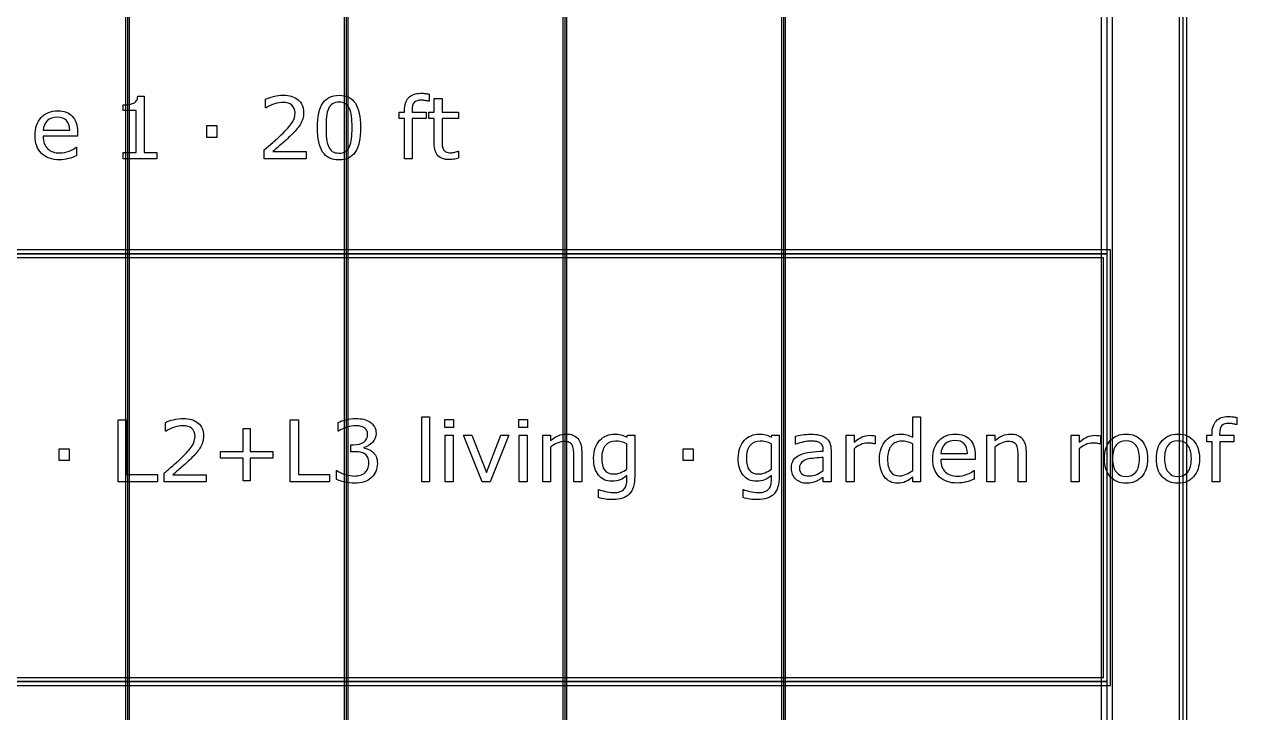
# Model space of a CAD drawing. Extents: x -13 to 750, y 12 to 2314.
# Drawn here: x 154.1 to 281.7, y 434.6 to 507 of the extents above; entities that cross this region are included whole.
import ezdxf

# ---------------------------------------------------------------- set-up
doc = ezdxf.new("R2010")
doc.units = 0
doc.layers.get('0').update_dxf_attribs({"linetype": 'CONTINUOUS'})

msp = doc.modelspace()

# ---------------------------------------------------------------- linework, layer by layer
at = {"color": 7}
for points in [[(43.400391, 580.4896), (43.400391, 128.2904), (268.59961, 128.2904), (268.59961, 580.4896)], [(44.599609, 579.2904), (267.40039, 579.2904), (267.40039, 129.4896), (44.599609, 129.4896)], [(275.59961, 579.89), (275.59961, 128.89), (276.40039, 128.89), (276.40039, 579.89)], [(164.80078, 553.89), (164.80078, 295.89), (165.19922, 295.89), (165.19922, 553.89)], [(187.80078, 553.89), (187.80078, 295.89), (188.19922, 295.89), (188.19922, 553.89)], [(210.80078, 553.89), (210.80078, 295.89), (211.19922, 295.89), (211.19922, 553.89)], [(233.80078, 553.89), (233.80078, 295.89), (234.19922, 295.89), (234.19922, 553.89)], [(44, 508.89), (268, 508.89), (268, 482.89), (44, 482.89)], [(174.38895, 495.1356), (173.33865, 495.1356), (173.33865, 496.3793), (174.38895, 496.3793)], [(189.51489, 496.1639), (189.51489, 496.1639)], [(188.35912, 494.1688), (188.35912, 494.1688)], [(43.599609, 483.2904), (43.599609, 437.4896), (268.40039, 437.4896), (268.40039, 483.2904)], [(44, 482.89), (268, 482.89), (268, 437.89), (44, 437.89)], [(44.400391, 482.4896), (267.59961, 482.4896), (267.59961, 438.2904), (44.400391, 438.2904)], [(196.77026, 458.8901), (195.94409, 458.8901), (195.94409, 465.728), (196.77026, 465.728)], [(199.29272, 464.6206), (198.36108, 464.6206), (198.36108, 465.4775), (199.29272, 465.4775)], [(207.08865, 464.6206), (206.15701, 464.6206), (206.15701, 465.4775), (207.08865, 465.4775)], [(168.14868, 458.8901), (164.00903, 458.8901), (164.00903, 465.4336), (164.87915, 465.4336), (164.87915, 459.6635), (168.14868, 459.6635)], [(180.30396, 461.4038), (177.90894, 461.4038), (177.90894, 459.0088), (177.17944, 459.0088), (177.17944, 461.4038), (174.78442, 461.4038), (174.78442, 462.1069), (177.17944, 462.1069), (177.17944, 464.5019), (177.90894, 464.5019), (177.90894, 462.1069), (180.30396, 462.1069)], [(186.24536, 458.8901), (182.10571, 458.8901), (182.10571, 465.4336), (182.97583, 465.4336), (182.97583, 459.6635), (186.24536, 459.6635)], [(199.24002, 458.8901), (198.41385, 458.8901), (198.41385, 463.7988), (199.24002, 463.7988)], [(205.1199, 463.7988), (203.13357, 458.8901), (202.30301, 458.8901), (200.32986, 463.7988), (201.22635, 463.7988), (202.74686, 459.8921), (204.25418, 463.7988)], [(207.03595, 458.8901), (206.20978, 458.8901), (206.20978, 463.7988), (207.03595, 463.7988)], [(158.85425, 461.1357), (157.80396, 461.1357), (157.80396, 462.3794), (158.85425, 462.3794)], [(224.48663, 461.1357), (223.43634, 461.1357), (223.43634, 462.3794), (224.48663, 462.3794)], [(271.42896, 461.3421), (271.42896, 461.3421)], [(272.28149, 461.3421), (272.28149, 461.3421)], [(276.89136, 461.3421), (276.89136, 461.3421)], [(277.7439, 461.3421), (277.7439, 461.3421)], [(217.5213, 460.2393), (217.5213, 460.2393)], [(232.73077, 460.2393), (232.73077, 460.2393)], [(44, 437.89), (268, 437.89), (268, 411.89), (44, 411.89)]]:
    msp.add_lwpolyline(points, close=True, dxfattribs=at)
for points in [[(276, 579.89), (276, 128.89)], [(165, 553.89), (165, 295.89)], [(188, 553.89), (188, 295.89)], [(211, 553.89), (211, 295.89)], [(234, 553.89), (234, 295.89)], [(166.08768, 499.4555), (166.76883, 499.4555), (166.76883, 493.5581), (168.10477, 493.5581), (168.10477, 492.89)], [(179.57886, 498.2381), (179.53496, 498.2381), (179.53496, 499.161)], [(196.72632, 498.9281), (196.68242, 498.9281)], [(197.26685, 494.4936), (197.26685, 497.104), (196.70874, 497.104), (196.70874, 497.7983), (197.26685, 497.7983), (197.26685, 499.2089), (198.09302, 499.2089), (198.09302, 497.7983), (199.7981, 497.7983), (199.7981, 497.104), (198.09302, 497.104), (198.09302, 494.8671)], [(196.72637, 499.6838), (196.72632, 498.9281)], [(168.10477, 492.89), (164.56277, 492.89), (164.56277, 493.558), (165.92508, 493.558), (165.92508, 497.9437), (164.56277, 497.9437), (164.56277, 498.5414)], [(194.92901, 497.9657), (194.92901, 497.7987), (196.41875, 497.7987), (196.41875, 497.1044), (194.95537, 497.1044), (194.95537, 492.89), (194.1292, 492.89), (194.1292, 497.1044), (193.57109, 497.1044), (193.57109, 497.7987), (194.1292, 497.7987), (194.1292, 497.9613)], [(156.12088, 495.8915), (158.93338, 495.8915)], [(159.73758, 495.2587), (156.12088, 495.2587)], [(159.73753, 495.7069), (159.73758, 495.2587)], [(159.59695, 494.0897), (159.64085, 494.0897), (159.64085, 493.1888)], [(183.802, 492.89), (179.37231, 492.89), (179.37231, 493.8085), (180.29517, 494.5995)], [(180.28201, 493.6415), (183.80203, 493.6415), (183.802, 492.89)], [(199.75417, 493.6762), (199.79807, 493.6762), (199.7981, 492.9339)], [(247.58423, 463.6004), (247.58423, 465.7274), (248.4104, 465.7274), (248.4104, 458.89)], [(281.66387, 465.6838), (281.66382, 464.9281)], [(169.05396, 464.2382), (169.01006, 464.2382), (169.01006, 465.1611)], [(187.20335, 464.2383), (187.15945, 464.2383), (187.15945, 465.1568)], [(281.66382, 464.9281), (281.61992, 464.9281)], [(209.49694, 462.5548), (209.49694, 458.89), (208.67076, 458.89), (208.67076, 463.7987), (209.49694, 463.7987), (209.49694, 463.2538)], [(217.52124, 463.5877), (217.57394, 463.7986), (218.34738, 463.7986), (218.34747, 459.4482)], [(217.5213, 460.2392), (217.5213, 462.9155)], [(232.73077, 460.2392), (232.73077, 462.9155)], [(232.7308, 463.5877), (232.7835, 463.7986), (233.55693, 463.7986), (233.55694, 459.4482)], [(235.30597, 462.854), (235.26197, 462.854), (235.26197, 463.6933)], [(241.41441, 462.3755), (241.41441, 458.89), (240.58823, 458.89), (240.58823, 463.7987), (241.41441, 463.7987), (241.41441, 463.0736)], [(243.65118, 462.8979), (243.60728, 462.8979)], [(243.65122, 463.7457), (243.65118, 462.8979)], [(247.58423, 460.0985), (247.58423, 462.9154)], [(256.22384, 462.5547), (256.22384, 458.89), (255.39767, 458.89), (255.39767, 463.7987), (256.22384, 463.7987), (256.22384, 463.2538)], [(265.0833, 462.3754), (265.0833, 458.89), (264.25713, 458.89), (264.25713, 463.7987), (265.0833, 463.7987), (265.0833, 463.0736)], [(267.32007, 462.8978), (267.27617, 462.8978)], [(267.32012, 463.7457), (267.32007, 462.8978)], [(279.86651, 463.9657), (279.86651, 463.7987), (281.35625, 463.7987), (281.35625, 463.1044), (279.89287, 463.1044), (279.89287, 458.89), (279.0667, 458.89), (279.0667, 463.1044), (278.50859, 463.1044), (278.50859, 463.7987), (279.0667, 463.7987), (279.0667, 463.9613)], [(188.87767, 462.0761), (188.48216, 462.0761), (188.48216, 462.8056), (188.78977, 462.8056)], [(189.8533, 462.5288), (189.8533, 462.4668)], [(190.79813, 462.0406), (190.7981, 462.041)], [(212.77521, 458.8901), (211.94903, 458.8901), (211.94903, 461.685)], [(212.77526, 462.076), (212.77521, 458.8901)], [(238.1756, 462.1336), (238.1756, 462.261)], [(238.99732, 462.2209), (238.99737, 458.8901)], [(250.52856, 461.8915), (253.34106, 461.8915)], [(254.14522, 461.7069), (254.14526, 461.2587)], [(259.5022, 458.89), (258.67603, 458.89), (258.67603, 461.6849)], [(259.50216, 462.076), (259.5022, 458.89)], [(238.1756, 460.0986), (238.1756, 461.4653)], [(254.14526, 461.2587), (250.52856, 461.2587)], [(173.2771, 458.8901), (168.84741, 458.8901), (168.84741, 459.8086)], [(169.75711, 459.6416), (173.27713, 459.6416), (173.2771, 458.8901)], [(186.97046, 459.167), (186.97046, 460.0854), (187.03636, 460.0854)], [(217.52124, 459.1097), (217.52124, 459.558)], [(232.7308, 459.1097), (232.7308, 459.558)], [(238.1756, 460.0985), (238.1756, 460.0986)], [(238.99737, 458.8901), (238.1756, 458.8901), (238.1756, 459.413)], [(247.58423, 460.0983), (247.58423, 460.0985)], [(248.4104, 458.89), (247.58423, 458.89), (247.58423, 459.4042)], [(254.00464, 460.0897), (254.04854, 460.0897), (254.04854, 459.1888)], [(214.54181, 457.2421), (214.54181, 458.0858), (214.58571, 458.0858)], [(229.75128, 457.2421), (229.75128, 458.0858), (229.79528, 458.0858)]]:
    msp.add_lwpolyline(points, dxfattribs=at)
for points in [[(165.15604, 498.5854), (165.366973, 498.6174), (165.52664, 498.6628), (165.63504, 498.7216)], [(165.63504, 498.7216), (165.769807, 498.794867), (165.875277, 498.887167), (165.95145, 498.9985)], [(165.95145, 498.9985), (166.03055, 499.112767), (166.07596, 499.2651), (166.08768, 499.4555)], [(179.53496, 499.161), (179.742967, 499.263533), (180.019823, 499.357267), (180.36553, 499.4422)], [(180.48853, 498.6688), (180.177983, 498.575067), (179.87476, 498.4315), (179.57886, 498.2381)], [(180.36553, 499.4422), (180.714163, 499.5272), (181.051077, 499.5697), (181.37627, 499.5697)], [(181.35425, 498.8094), (181.08765, 498.8094), (180.799077, 498.762533), (180.48853, 498.6688)], [(182.29028, 498.5194), (182.067627, 498.712733), (181.755617, 498.8094), (181.35425, 498.8094)], [(181.37627, 499.5697), (182.04717, 499.5697), (182.57305, 499.4071), (182.95391, 499.0819)], [(182.95391, 499.0819), (183.33477, 498.759633), (183.5252, 498.321633), (183.5252, 497.7679)], [(184.98853, 496.1551), (184.98853, 497.318233), (185.171633, 498.176633), (185.53784, 498.7303)], [(185.53784, 498.7303), (185.904053, 499.286967), (186.475343, 499.5653), (187.25171, 499.5653)], [(186.56616, 498.6688), (186.387453, 498.554533), (186.245363, 498.3817), (186.13989, 498.1503)], [(187.25171, 498.8402), (186.976317, 498.8402), (186.7478, 498.783067), (186.56616, 498.6688)], [(187.25171, 499.5653), (188.036863, 499.5653), (188.609617, 499.282567), (188.96997, 498.7171)], [(187.93286, 498.6688), (187.75708, 498.783067), (187.53003, 498.8402), (187.25171, 498.8402)], [(188.35474, 498.159), (188.2522, 498.3846), (188.111573, 498.554533), (187.93286, 498.6688)], [(188.96997, 498.7171), (189.33325, 498.154633), (189.51489, 497.303567), (189.51489, 496.1639)], [(194.1292, 497.9613), (194.1292, 498.5443), (194.27422, 498.991067), (194.56426, 499.3016)], [(194.56426, 499.3016), (194.8543, 499.615067), (195.273243, 499.7718), (195.82109, 499.7718)], [(195.16631, 498.8138), (195.00811, 498.658533), (194.92901, 498.375833), (194.92901, 497.9657)], [(195.93975, 499.0511), (195.585257, 499.0511), (195.327443, 498.972), (195.16631, 498.8138)], [(195.82109, 499.7718), (196.005663, 499.7718), (196.171193, 499.763133), (196.31768, 499.7458)], [(196.32647, 499.0071), (196.179983, 499.036433), (196.051077, 499.0511), (195.93975, 499.0511)], [(196.31768, 499.7458), (196.467093, 499.728467), (196.603323, 499.7078), (196.72637, 499.6838)], [(196.68242, 498.9281), (196.5916, 498.954767), (196.47295, 498.9811), (196.32647, 499.0071)], [(155.93626, 497.2274), (156.375713, 497.699067), (156.95286, 497.9349), (157.6677, 497.9349)], [(157.6677, 497.9349), (158.329813, 497.9349), (158.83958, 497.741533), (159.197, 497.3548)], [(159.197, 497.3548), (159.557353, 496.968133), (159.73753, 496.418833), (159.73753, 495.7069)], [(164.56277, 498.5414), (164.747343, 498.5414), (164.9451, 498.556067), (165.15604, 498.5854)], [(182.62866, 497.724), (182.62866, 498.0638), (182.515867, 498.328933), (182.29028, 498.5194)], [(182.31665, 496.6825), (182.524657, 497.004767), (182.62866, 497.351933), (182.62866, 497.724)], [(183.5252, 497.7679), (183.5252, 497.5189), (183.492967, 497.286), (183.4285, 497.0692)], [(186.13989, 498.1503), (186.040283, 497.9335), (185.971437, 497.650767), (185.93335, 497.3021)], [(188.56567, 497.3241), (188.530537, 497.652233), (188.460227, 497.930533), (188.35474, 498.159)], [(188.62277, 496.1639), (188.62277, 496.609233), (188.603737, 496.995967), (188.56567, 497.3241)], [(155.28147, 495.3158), (155.28147, 496.118533), (155.499733, 496.755733), (155.93626, 497.2274)], [(156.56473, 496.8627), (156.303983, 496.6019), (156.156033, 496.278167), (156.12088, 495.8915)], [(157.62381, 497.2538), (157.18143, 497.2538), (156.828403, 497.123433), (156.56473, 496.8627)], [(158.60379, 496.8978), (158.389923, 497.135133), (158.063263, 497.2538), (157.62381, 497.2538)], [(158.93338, 495.8915), (158.930713, 496.3251), (158.82085, 496.660533), (158.60379, 496.8978)], [(181.16089, 495.3861), (181.72339, 495.931033), (182.108643, 496.363167), (182.31665, 496.6825)], [(183.15164, 496.4584), (183.03738, 496.276733), (182.902613, 496.098), (182.74734, 495.9222)], [(183.4285, 497.0692), (183.366967, 496.855333), (183.27468, 496.651733), (183.15164, 496.4584)], [(185.52905, 493.5887), (185.168703, 494.145367), (184.98853, 495.000833), (184.98853, 496.1551)], [(185.93335, 497.3021), (185.898217, 496.9535), (185.88065, 496.571167), (185.88065, 496.1551)], [(185.88065, 496.1551), (185.88065, 495.6981), (185.89675, 495.3158), (185.92895, 495.0082)], [(188.56567, 495.0038), (188.603737, 495.326067), (188.62277, 495.712767), (188.62277, 496.1639)], [(189.51489, 496.1639), (189.51489, 494.9891), (189.33032, 494.1263), (188.96118, 493.5755)], [(155.96702, 493.4349), (155.509987, 493.8773), (155.28147, 494.504267), (155.28147, 495.3158)], [(156.12088, 495.2587), (156.12088, 494.9569), (156.16629, 494.6932), (156.25711, 494.4676)], [(180.29517, 494.5995), (180.605717, 494.863167), (180.89429, 495.125367), (181.16089, 495.3861)], [(182.18924, 495.3378), (181.87576, 495.030133), (181.55203, 494.7313), (181.21805, 494.4413)], [(182.74734, 495.9222), (182.595, 495.746467), (182.408967, 495.551667), (182.18924, 495.3378)], [(185.92895, 495.0082), (185.96115, 494.700533), (186.029997, 494.425133), (186.13549, 494.182)], [(188.35913, 494.1688), (188.46167, 494.406133), (188.530517, 494.684467), (188.56567, 495.0038)], [(198.09302, 494.8671), (198.09302, 494.6093), (198.098887, 494.407167), (198.11062, 494.2607)], [(156.25711, 494.4676), (156.34793, 494.245), (156.472443, 494.0619), (156.63065, 493.9183)], [(156.63065, 493.9183), (156.78299, 493.7777), (156.963163, 493.672233), (157.17117, 493.6019)], [(157.17117, 493.6019), (157.38211, 493.531567), (157.613557, 493.4964), (157.86551, 493.4964)], [(157.86551, 493.4964), (158.199497, 493.4964), (158.534947, 493.562333), (158.87186, 493.6942)], [(158.87186, 493.6942), (159.2117, 493.828933), (159.453397, 493.960767), (159.59695, 494.0897)], [(181.21805, 494.4413), (180.884063, 494.154167), (180.57205, 493.887567), (180.28201, 493.6415)], [(187.25171, 492.7538), (186.46655, 492.7538), (185.89233, 493.0321), (185.52905, 493.5887)], [(186.13549, 494.182), (186.23217, 493.953467), (186.3684, 493.779133), (186.54418, 493.659)], [(186.54418, 493.659), (186.722893, 493.538933), (186.958733, 493.4789), (187.2517, 493.4789)], [(187.2517, 493.4789), (187.527087, 493.4789), (187.755603, 493.536033), (187.93725, 493.6503)], [(188.96118, 493.5755), (188.594973, 493.0277), (188.02515, 492.7538), (187.25171, 492.7538)], [(187.93725, 493.6503), (188.11889, 493.7645), (188.259513, 493.937333), (188.35912, 494.1688)], [(197.65796, 493.1972), (197.39722, 493.466733), (197.26685, 493.898867), (197.26685, 494.4936)], [(198.11062, 494.2607), (198.122353, 494.117167), (198.163367, 493.9824), (198.23366, 493.8564)], [(198.23366, 493.8564), (198.298127, 493.7392), (198.386017, 493.652767), (198.49733, 493.5971)], [(198.49733, 493.5971), (198.61159, 493.544433), (198.784443, 493.5181), (199.01589, 493.5181)], [(199.01589, 493.5181), (199.150657, 493.5181), (199.29128, 493.5371), (199.43776, 493.5751)], [(199.43776, 493.5751), (199.584247, 493.616433), (199.689717, 493.650133), (199.75417, 493.6762)], [(157.87425, 492.7757), (157.059797, 492.7757), (156.424053, 492.995433), (155.96702, 493.4349)], [(158.78831, 492.8944), (158.49827, 492.815267), (158.193583, 492.7757), (157.87425, 492.7757)], [(159.64085, 493.1888), (159.36253, 493.0716), (159.07835, 492.973467), (158.78831, 492.8944)], [(198.80054, 492.7929), (198.29956, 492.7929), (197.9187, 492.927667), (197.65796, 493.1972)], [(199.28833, 492.8329), (199.10669, 492.806233), (198.944093, 492.7929), (198.80054, 492.7929)], [(199.7981, 492.9339), (199.642827, 492.893233), (199.472903, 492.859567), (199.28833, 492.8329)], [(169.01006, 465.1611), (169.218067, 465.263633), (169.494923, 465.357367), (169.84063, 465.4423)], [(169.84063, 465.4423), (170.189263, 465.5273), (170.526177, 465.5698), (170.85137, 465.5698)], [(170.85137, 465.5698), (171.52227, 465.5698), (172.04815, 465.4072), (172.42901, 465.082)], [(187.99002, 465.4381), (188.338653, 465.525967), (188.675567, 465.5699), (189.00076, 465.5699)], [(189.00076, 465.5699), (189.3201, 465.5699), (189.60135, 465.540567), (189.84451, 465.4819)], [(189.84451, 465.4819), (190.087677, 465.423233), (190.307403, 465.329467), (190.50369, 465.2006)], [(279.50176, 465.3016), (279.7918, 465.615067), (280.210743, 465.7718), (280.75859, 465.7718)], [(280.75859, 465.7718), (280.943163, 465.7718), (281.108693, 465.763133), (281.25518, 465.7458)], [(281.25518, 465.7458), (281.404593, 465.728467), (281.540823, 465.7078), (281.66387, 465.6838)], [(169.96362, 464.6689), (169.653073, 464.575167), (169.349853, 464.4316), (169.05396, 464.2382)], [(170.82935, 464.8095), (170.562743, 464.8095), (170.274167, 464.762633), (169.96362, 464.6689)], [(171.76538, 464.5195), (171.542727, 464.712833), (171.230717, 464.8095), (170.82935, 464.8095)], [(172.10376, 463.7241), (172.10376, 464.0639), (171.990967, 464.329033), (171.76538, 464.5195)], [(172.42901, 465.082), (172.809863, 464.759733), (173.00029, 464.321733), (173.00029, 463.768)], [(187.15945, 465.1568), (187.367463, 465.259333), (187.64432, 465.3531), (187.99002, 465.4381)], [(188.09104, 464.6602), (187.777567, 464.5606), (187.48167, 464.419967), (187.20335, 464.2383)], [(188.97874, 464.8096), (188.70042, 464.8096), (188.40452, 464.7598), (188.09104, 464.6602)], [(189.46653, 464.7656), (189.322977, 464.794933), (189.16038, 464.8096), (188.97874, 464.8096)], [(189.87083, 464.6074), (189.74485, 464.683533), (189.610083, 464.736267), (189.46653, 464.7656)], [(190.15208, 464.313), (190.0847, 464.433067), (189.99095, 464.5312), (189.87083, 464.6074)], [(190.25315, 463.8999), (190.25315, 464.0581), (190.21946, 464.1958), (190.15208, 464.313)], [(190.50369, 465.2006), (190.71463, 465.06), (190.8743, 464.8901), (190.9827, 464.6909)], [(190.9827, 464.6909), (191.091093, 464.4917), (191.14529, 464.2588), (191.14529, 463.9922)], [(279.0667, 463.9613), (279.0667, 464.5443), (279.21172, 464.991067), (279.50176, 465.3016)], [(280.10381, 464.8138), (279.94561, 464.658533), (279.86651, 464.375833), (279.86651, 463.9657)], [(280.87725, 465.0511), (280.522757, 465.0511), (280.264943, 464.972), (280.10381, 464.8138)], [(281.26397, 465.0071), (281.117483, 465.036433), (280.988577, 465.0511), (280.87725, 465.0511)], [(281.61992, 464.9281), (281.5291, 464.954767), (281.41045, 464.9811), (281.26397, 465.0071)], [(171.79175, 462.6826), (171.999757, 463.004867), (172.10376, 463.352033), (172.10376, 463.7241)], [(172.90359, 463.0693), (172.842057, 462.855433), (172.749773, 462.651833), (172.62674, 462.4585)], [(173.00029, 463.768), (173.00029, 463.519), (172.968057, 463.2861), (172.90359, 463.0693)], [(188.78977, 462.8056), (189.235083, 462.8056), (189.589577, 462.8979), (189.85325, 463.0825)], [(189.85325, 463.0825), (190.11985, 463.269967), (190.25315, 463.542433), (190.25315, 463.8999)], [(190.75857, 463.0385), (190.50369, 462.768967), (190.201933, 462.599067), (189.8533, 462.5288)], [(191.14529, 463.9922), (191.14529, 463.628867), (191.016383, 463.310967), (190.75857, 463.0385)], [(209.49694, 463.2538), (209.754747, 463.467667), (210.021347, 463.634633), (210.29674, 463.7547)], [(210.20446, 462.9811), (209.958367, 462.869767), (209.722527, 462.727667), (209.49694, 462.5548)], [(210.91198, 463.1481), (210.686393, 463.1481), (210.450553, 463.092433), (210.20446, 462.9811)], [(210.29674, 463.7547), (210.572133, 463.874833), (210.85485, 463.9349), (211.14489, 463.9349)], [(211.44811, 463.0561), (211.310417, 463.117433), (211.131707, 463.1481), (210.91198, 463.1481)], [(211.14489, 463.9349), (211.675163, 463.9349), (212.07946, 463.775233), (212.35778, 463.4559)], [(211.76451, 462.7837), (211.69127, 462.9067), (211.585803, 462.9975), (211.44811, 463.0561)], [(212.35778, 463.4559), (212.6361, 463.136567), (212.77526, 462.6766), (212.77526, 462.076)], [(214.20337, 462.4803), (214.323483, 462.787967), (214.48608, 463.0531), (214.69116, 463.2757)], [(214.69116, 463.2757), (214.881593, 463.483767), (215.11304, 463.6449), (215.3855, 463.7591)], [(216.34357, 463.1924), (215.889463, 463.1924), (215.53204, 463.040067), (215.2713, 462.7354)], [(215.3855, 463.7591), (215.65796, 463.8763), (215.928957, 463.9349), (216.19849, 463.9349)], [(216.19849, 463.9349), (216.48267, 463.9349), (216.719973, 463.905567), (216.9104, 463.8469)], [(216.90607, 463.1264), (216.71857, 463.1704), (216.53107, 463.1924), (216.34357, 463.1924)], [(217.5213, 462.9155), (217.301573, 463.0151), (217.096497, 463.0854), (216.90607, 463.1264)], [(216.9104, 463.8469), (217.10376, 463.7909), (217.307373, 463.7045), (217.52124, 463.5877)], [(229.41293, 462.4803), (229.53305, 462.787967), (229.695647, 463.0531), (229.90072, 463.2757)], [(229.90072, 463.2757), (230.091153, 463.483767), (230.3226, 463.6449), (230.59506, 463.7591)], [(231.55304, 463.1924), (231.09894, 463.1924), (230.741517, 463.040067), (230.48077, 462.7354)], [(230.59506, 463.7591), (230.86752, 463.8763), (231.138517, 463.9349), (231.40805, 463.9349)], [(231.40805, 463.9349), (231.69223, 463.9349), (231.929533, 463.905567), (232.11996, 463.8469)], [(232.11554, 463.1264), (231.92804, 463.1704), (231.74054, 463.1924), (231.55304, 463.1924)], [(232.73077, 462.9155), (232.511043, 463.0151), (232.305967, 463.0854), (232.11554, 463.1264)], [(232.11996, 463.8469), (232.31332, 463.7909), (232.516933, 463.7045), (232.7308, 463.5877)], [(235.26197, 463.6933), (235.423103, 463.7373), (235.656013, 463.785633), (235.9607, 463.8383)], [(236.13214, 463.1001), (235.86554, 463.044767), (235.59015, 462.962733), (235.30597, 462.854)], [(235.9607, 463.8383), (236.265387, 463.890967), (236.56568, 463.9173), (236.86158, 463.9173)], [(236.85724, 463.1881), (236.64044, 463.1881), (236.39874, 463.158767), (236.13214, 463.1001)], [(237.3714, 463.1531), (237.207333, 463.176433), (237.035947, 463.1881), (236.85724, 463.1881)], [(236.86158, 463.9173), (237.207287, 463.9173), (237.50758, 463.887967), (237.76246, 463.8293)], [(237.79327, 463.0169), (237.676083, 463.084233), (237.53546, 463.129633), (237.3714, 463.1531)], [(237.76246, 463.8293), (238.020273, 463.773967), (238.24293, 463.677267), (238.43043, 463.5392)], [(238.07452, 462.7268), (238.010053, 462.849867), (237.916303, 462.946567), (237.79327, 463.0169)], [(238.43043, 463.5392), (238.615003, 463.404467), (238.755627, 463.230167), (238.8523, 463.0163)], [(238.8523, 463.0163), (238.94898, 462.802433), (238.99732, 462.5373), (238.99732, 462.2209)], [(241.41441, 463.0736), (241.74253, 463.337267), (242.031103, 463.5233), (242.28013, 463.6317)], [(242.83823, 462.9819), (242.58335, 462.9819), (242.337257, 462.924767), (242.09995, 462.8105)], [(242.28013, 463.6317), (242.532083, 463.743033), (242.78843, 463.7987), (243.04917, 463.7987)], [(243.24693, 462.9599), (243.13267, 462.974567), (242.996437, 462.9819), (242.83823, 462.9819)], [(243.04917, 463.7987), (243.192723, 463.7987), (243.296727, 463.794367), (243.36118, 463.7857)], [(243.60728, 462.8979), (243.484233, 462.927233), (243.364117, 462.9479), (243.24693, 462.9599)], [(243.36118, 463.7857), (243.425647, 463.779033), (243.522327, 463.7657), (243.65122, 463.7457)], [(244.26636, 462.4188), (244.386473, 462.744), (244.547607, 463.020867), (244.74976, 463.2494)], [(244.74976, 463.2494), (244.948973, 463.472067), (245.180417, 463.641967), (245.44409, 463.7591)], [(246.41089, 463.1789), (245.947997, 463.1789), (245.587643, 463.017767), (245.32983, 462.6955)], [(245.44409, 463.7591), (245.71069, 463.8763), (245.98608, 463.9349), (246.27026, 463.9349)], [(246.27026, 463.9349), (246.528073, 463.9349), (246.75659, 463.9069), (246.95581, 463.8509)], [(246.98657, 463.1219), (246.81079, 463.1599), (246.618897, 463.1789), (246.41089, 463.1789)], [(246.95581, 463.8509), (247.15503, 463.798233), (247.364503, 463.714733), (247.58423, 463.6004)], [(247.58423, 462.9154), (247.36157, 463.015), (247.16235, 463.083833), (246.98657, 463.1219)], [(249.68917, 461.3158), (249.68917, 462.118533), (249.90743, 462.755733), (250.34395, 463.2274)], [(250.34395, 463.2274), (250.783403, 463.699067), (251.360553, 463.9349), (252.0754, 463.9349)], [(252.03149, 463.2538), (251.58911, 463.2538), (251.236083, 463.123433), (250.97241, 462.8627)], [(253.01147, 462.8978), (252.797603, 463.135133), (252.470943, 463.2538), (252.03149, 463.2538)], [(252.0754, 463.9349), (252.737507, 463.9349), (253.247273, 463.741533), (253.6047, 463.3548)], [(253.34106, 461.8915), (253.338393, 462.3251), (253.22853, 462.660533), (253.01147, 462.8978)], [(253.6047, 463.3548), (253.965047, 462.968133), (254.14522, 462.418833), (254.14522, 461.7069)], [(256.22384, 463.2538), (256.481653, 463.467667), (256.748253, 463.634633), (257.02364, 463.7547)], [(256.93136, 462.981), (256.685267, 462.869667), (256.449427, 462.727567), (256.22384, 462.5547)], [(257.63888, 463.148), (257.413293, 463.148), (257.177453, 463.092333), (256.93136, 462.981)], [(257.02364, 463.7547), (257.299033, 463.874833), (257.58175, 463.9349), (257.87179, 463.9349)], [(258.17501, 463.056), (258.037317, 463.117333), (257.858607, 463.148), (257.63888, 463.148)], [(257.87179, 463.9349), (258.402063, 463.9349), (258.80636, 463.775233), (259.08468, 463.4559)], [(258.49142, 462.7836), (258.418173, 462.9066), (258.312703, 462.9974), (258.17501, 463.056)], [(259.08468, 463.4559), (259.363, 463.136567), (259.50216, 462.6766), (259.50216, 462.076)], [(265.0833, 463.0736), (265.411427, 463.337267), (265.7, 463.5233), (265.94902, 463.6317)], [(266.50713, 462.9818), (266.25225, 462.9818), (266.006157, 462.924667), (265.76885, 462.8104)], [(265.94902, 463.6317), (266.200973, 463.743033), (266.457323, 463.7987), (266.71807, 463.7987)], [(266.91582, 462.9598), (266.80156, 462.974467), (266.66533, 462.9818), (266.50713, 462.9818)], [(266.71807, 463.7987), (266.861623, 463.7987), (266.965627, 463.794367), (267.03008, 463.7857)], [(267.27617, 462.8978), (267.153123, 462.927133), (267.033007, 462.9478), (266.91582, 462.9598)], [(267.03008, 463.7857), (267.094547, 463.779033), (267.191227, 463.7657), (267.32012, 463.7457)], [(267.75073, 461.3421), (267.75073, 462.141967), (267.954343, 462.773333), (268.36157, 463.2362)], [(268.36157, 463.2362), (268.77173, 463.702), (269.323977, 463.9349), (270.01831, 463.9349)], [(270.01831, 463.223), (269.57007, 463.223), (269.221437, 463.067733), (268.97241, 462.7572)], [(270.01831, 463.9349), (270.70679, 463.9349), (271.256107, 463.702), (271.66626, 463.2362)], [(271.05542, 462.7572), (270.806393, 463.067733), (270.46069, 463.223), (270.01831, 463.223)], [(271.66626, 463.2362), (272.076413, 462.773333), (272.28149, 462.141967), (272.28149, 461.3421)], [(273.21313, 461.3421), (273.21313, 462.141967), (273.416743, 462.773333), (273.82397, 463.2362)], [(273.82397, 463.2362), (274.23413, 463.702), (274.786377, 463.9349), (275.48071, 463.9349)], [(275.48071, 463.223), (275.03247, 463.223), (274.683837, 463.067733), (274.43481, 462.7572)], [(275.48071, 463.9349), (276.16919, 463.9349), (276.718507, 463.702), (277.12866, 463.2362)], [(276.51782, 462.7572), (276.2688, 463.067733), (275.923097, 463.223), (275.48071, 463.223)], [(277.12866, 463.2362), (277.53882, 462.773333), (277.7439, 462.141967), (277.7439, 461.3421)], [(170.63599, 461.3862), (171.19849, 461.931133), (171.583743, 462.363267), (171.79175, 462.6826)], [(172.22244, 461.9223), (172.0701, 461.746567), (171.884067, 461.551767), (171.66434, 461.3379)], [(172.62674, 462.4585), (172.51248, 462.276833), (172.377713, 462.0981), (172.22244, 461.9223)], [(189.48411, 462.0231), (189.29661, 462.058433), (189.094463, 462.0761), (188.87767, 462.0761)], [(189.96311, 461.8385), (189.831277, 461.929367), (189.67161, 461.9909), (189.48411, 462.0231)], [(189.8533, 462.4668), (189.993927, 462.443467), (190.15506, 462.393667), (190.3367, 462.3174)], [(190.27073, 461.4738), (190.19749, 461.629067), (190.09495, 461.750633), (189.96311, 461.8385)], [(190.3367, 462.3174), (190.51834, 462.2442), (190.67215, 462.151933), (190.79813, 462.0406)], [(190.7981, 462.041), (190.93872, 461.915), (191.05444, 461.7568), (191.14526, 461.5664)], [(211.90953, 462.3178), (211.88313, 462.517067), (211.83479, 462.672367), (211.76451, 462.7837)], [(211.94903, 461.685), (211.94903, 461.9106), (211.935863, 462.121533), (211.90953, 462.3178)], [(214.02759, 461.3905), (214.02759, 461.812367), (214.086183, 462.175633), (214.20337, 462.4803)], [(215.2713, 462.7354), (215.01056, 462.430733), (214.88019, 461.988367), (214.88019, 461.4083)], [(229.23715, 461.3905), (229.23715, 461.812367), (229.295743, 462.175633), (229.41293, 462.4803)], [(230.48077, 462.7354), (230.22003, 462.430733), (230.08966, 461.988367), (230.08966, 461.4083)], [(235.06427, 461.2151), (235.225403, 461.446567), (235.45392, 461.6282), (235.74982, 461.76)], [(235.74982, 461.76), (236.048647, 461.891867), (236.407533, 461.981233), (236.82648, 462.0281)], [(236.82648, 462.0281), (237.24542, 462.074767), (237.695127, 462.109933), (238.1756, 462.1336)], [(238.1756, 462.261), (238.1756, 462.448533), (238.141907, 462.6038), (238.07452, 462.7268)], [(242.09995, 462.8105), (241.86265, 462.699167), (241.634137, 462.554167), (241.41441, 462.3755)], [(244.09058, 461.307), (244.09058, 461.723), (244.149173, 462.0936), (244.26636, 462.4188)], [(245.32983, 462.6955), (245.072023, 462.373233), (244.94312, 461.9162), (244.94312, 461.3244)], [(250.97241, 462.8627), (250.71167, 462.6019), (250.56372, 462.278167), (250.52856, 461.8915)], [(258.63643, 462.3177), (258.610097, 462.516967), (258.56176, 462.672267), (258.49142, 462.7836)], [(258.67603, 461.6849), (258.67603, 461.9105), (258.66283, 462.121433), (258.63643, 462.3177)], [(265.76885, 462.8104), (265.531543, 462.699067), (265.303027, 462.554067), (265.0833, 462.3754)], [(268.97241, 462.7572), (268.726317, 462.4496), (268.60327, 461.9779), (268.60327, 461.3421)], [(271.42896, 461.3421), (271.42896, 461.9779), (271.304447, 462.4496), (271.05542, 462.7572)], [(274.43481, 462.7572), (274.188717, 462.4496), (274.06567, 461.9779), (274.06567, 461.3421)], [(276.89136, 461.3421), (276.89136, 461.9779), (276.766847, 462.4496), (276.51782, 462.7572)], [(168.84741, 459.8086), (169.15503, 460.072267), (169.462647, 460.335933), (169.77026, 460.5996)], [(170.69315, 460.4414), (170.359163, 460.154267), (170.04715, 459.887667), (169.75711, 459.6416)], [(169.77026, 460.5996), (170.080807, 460.863267), (170.369383, 461.125467), (170.63599, 461.3862)], [(171.66434, 461.3379), (171.35086, 461.030233), (171.02713, 460.7314), (170.69315, 460.4414)], [(190.38499, 460.8937), (190.38499, 461.1281), (190.346903, 461.321467), (190.27073, 461.4738)], [(190.28392, 460.3048), (190.3513, 460.460067), (190.38499, 460.656367), (190.38499, 460.8937)], [(191.28149, 460.8281), (191.28149, 460.529233), (191.227293, 460.2553), (191.1189, 460.0063)], [(191.14526, 461.5664), (191.23608, 461.375933), (191.28149, 461.129833), (191.28149, 460.8281)], [(214.54175, 459.5975), (214.198977, 460.0223), (214.02759, 460.619967), (214.02759, 461.3905)], [(214.88019, 461.4083), (214.88019, 460.8575), (214.97687, 460.44), (215.17023, 460.1558)], [(229.75131, 459.5975), (229.408537, 460.0223), (229.23715, 460.619967), (229.23715, 461.3905)], [(230.08966, 461.4083), (230.08966, 460.8575), (230.18634, 460.44), (230.3797, 460.1558)], [(234.82696, 460.3142), (234.82696, 460.686267), (234.906063, 460.986567), (235.06427, 461.2151)], [(235.89923, 460.9554), (235.752743, 460.8148), (235.6795, 460.62), (235.6795, 460.371)], [(235.6795, 460.371), (235.6795, 460.089733), (235.764463, 459.8773), (235.93439, 459.7337)], [(236.47491, 461.2718), (236.23761, 461.204467), (236.045717, 461.099), (235.89923, 460.9554)], [(237.28351, 461.3993), (236.943663, 461.369967), (236.67413, 461.327467), (236.47491, 461.2718)], [(238.1756, 461.4653), (237.923647, 461.450633), (237.626283, 461.428633), (237.28351, 461.3993)], [(244.60474, 459.4305), (244.261967, 459.8817), (244.09058, 460.5072), (244.09058, 461.307)], [(244.94312, 461.3244), (244.94312, 460.7414), (245.042727, 460.297533), (245.24194, 459.9928)], [(250.37472, 459.4349), (249.917687, 459.8773), (249.68917, 460.504267), (249.68917, 461.3158)], [(250.52856, 461.2587), (250.52856, 460.9569), (250.57397, 460.6932), (250.66479, 460.4676)], [(250.66479, 460.4676), (250.755617, 460.245), (250.88013, 460.0619), (251.03833, 459.9183)], [(268.36157, 459.4481), (267.954343, 459.910967), (267.75073, 460.5423), (267.75073, 461.3421)], [(268.60327, 461.3421), (268.60327, 460.7269), (268.727783, 460.259633), (268.97681, 459.9403)], [(271.05103, 459.9359), (271.302983, 460.2523), (271.42896, 460.721033), (271.42896, 461.3421)], [(272.28149, 461.3421), (272.28149, 460.5423), (272.076413, 459.910967), (271.66626, 459.4481)], [(273.82397, 459.4481), (273.416743, 459.910967), (273.21313, 460.5423), (273.21313, 461.3421)], [(274.06567, 461.3421), (274.06567, 460.7269), (274.190183, 460.259633), (274.43921, 459.9403)], [(276.51343, 459.9359), (276.765383, 460.2523), (276.89136, 460.721033), (276.89136, 461.3421)], [(277.7439, 461.3421), (277.7439, 460.5423), (277.53882, 459.910967), (277.12866, 459.4481)], [(187.83618, 458.8857), (187.48462, 458.970633), (187.196047, 459.0644), (186.97046, 459.167)], [(187.03636, 460.0854), (187.28538, 459.921333), (187.578347, 459.7851), (187.91526, 459.6767)], [(187.91526, 459.6767), (188.252173, 459.5683), (188.57737, 459.5141), (188.89085, 459.5141)], [(188.89085, 459.5141), (189.075417, 459.5141), (189.271707, 459.544767), (189.47972, 459.6061)], [(189.47972, 459.6061), (189.687727, 459.667433), (189.856183, 459.758267), (189.98509, 459.8786)], [(190.66187, 459.3559), (190.442143, 459.150833), (190.182863, 458.9985), (189.88403, 458.8989)], [(189.98509, 459.8786), (190.119857, 460.007467), (190.219467, 460.149533), (190.28392, 460.3048)], [(191.1189, 460.0063), (191.0105, 459.7573), (190.858157, 459.5405), (190.66187, 459.3559)], [(215.93921, 458.9647), (215.35327, 458.9647), (214.88745, 459.175633), (214.54175, 459.5975)], [(215.17023, 460.1558), (215.36359, 459.871667), (215.68439, 459.7296), (216.13263, 459.7296)], [(216.80493, 459.1097), (216.579343, 459.013033), (216.29077, 458.9647), (215.93921, 458.9647)], [(216.13263, 459.7296), (216.372863, 459.7296), (216.613097, 459.775), (216.85333, 459.8658)], [(217.52124, 459.558), (217.27222, 459.358733), (217.03345, 459.2093), (216.80493, 459.1097)], [(216.85333, 459.8658), (217.096497, 459.959533), (217.319153, 460.084033), (217.5213, 460.2393)], [(217.45534, 458.5692), (217.499273, 458.730333), (217.52124, 458.9105), (217.52124, 459.1097)], [(218.34747, 459.4482), (218.34747, 458.6162), (218.158507, 458.005367), (217.78058, 457.6157)], [(231.14877, 458.9647), (230.562837, 458.9647), (230.097017, 459.175633), (229.75131, 459.5975)], [(230.3797, 460.1558), (230.57306, 459.871667), (230.89386, 459.7296), (231.3421, 459.7296)], [(232.01449, 459.1097), (231.78891, 459.013033), (231.500337, 458.9647), (231.14877, 458.9647)], [(231.3421, 459.7296), (231.582333, 459.7296), (231.822567, 459.775), (232.0628, 459.8658)], [(232.7308, 459.558), (232.48178, 459.358733), (232.24301, 459.2093), (232.01449, 459.1097)], [(232.0628, 459.8658), (232.305967, 459.959533), (232.528623, 460.084033), (232.73077, 460.2393)], [(232.6649, 458.5692), (232.708833, 458.730333), (232.7308, 458.9105), (232.7308, 459.1097)], [(233.55694, 459.4482), (233.55694, 458.6162), (233.367977, 458.005367), (232.99005, 457.6157)], [(235.28839, 459.1936), (234.98077, 459.4866), (234.82696, 459.860133), (234.82696, 460.3142)], [(236.41339, 458.7542), (235.97101, 458.7542), (235.59601, 458.900667), (235.28839, 459.1936)], [(235.93439, 459.7337), (236.10431, 459.5931), (236.363587, 459.5228), (236.71222, 459.5228)], [(236.71222, 459.5228), (237.00226, 459.5228), (237.267397, 459.578467), (237.50763, 459.6898)], [(237.50763, 459.6898), (237.747863, 459.804067), (237.97052, 459.9403), (238.1756, 460.0985)], [(237.87677, 459.2021), (237.753723, 459.114233), (237.633607, 459.043933), (237.51642, 458.9912)], [(238.1756, 459.413), (238.102353, 459.363), (238.002743, 459.2927), (237.87677, 459.2021)], [(246.0022, 458.7538), (245.41626, 458.7538), (244.95044, 458.979367), (244.60474, 459.4305)], [(245.24194, 459.9928), (245.44116, 459.691067), (245.760497, 459.5402), (246.19995, 459.5402)], [(246.19995, 459.5402), (246.434323, 459.5402), (246.67163, 459.591467), (246.91187, 459.694)], [(247.58423, 459.4042), (247.346923, 459.199067), (247.099363, 459.0394), (246.84155, 458.9252)], [(246.91187, 459.694), (247.152103, 459.799467), (247.376223, 459.934233), (247.58423, 460.0983)], [(252.28194, 458.7757), (251.467487, 458.7757), (250.831747, 458.995433), (250.37472, 459.4349)], [(251.03833, 459.9183), (251.190677, 459.7777), (251.370853, 459.672233), (251.57886, 459.6019)], [(251.57886, 459.6019), (251.789793, 459.531567), (252.021237, 459.4964), (252.27319, 459.4964)], [(252.27319, 459.4964), (252.607177, 459.4964), (252.942627, 459.562333), (253.27954, 459.6942)], [(254.04854, 459.1888), (253.77022, 459.0716), (253.48604, 458.973467), (253.196, 458.8944)], [(253.27954, 459.6942), (253.619387, 459.828933), (253.861087, 459.960767), (254.00464, 460.0897)], [(270.01831, 458.7538), (269.323977, 458.7538), (268.77173, 458.985233), (268.36157, 459.4481)], [(268.97681, 459.9403), (269.22583, 459.6239), (269.572997, 459.4657), (270.01831, 459.4657)], [(270.01831, 459.4657), (270.457763, 459.4657), (270.802003, 459.622433), (271.05103, 459.9359)], [(271.66626, 459.4481), (271.256107, 458.985233), (270.70679, 458.7538), (270.01831, 458.7538)], [(275.48071, 458.7538), (274.786377, 458.7538), (274.23413, 458.985233), (273.82397, 459.4481)], [(274.43921, 459.9403), (274.68823, 459.6239), (275.035397, 459.4657), (275.48071, 459.4657)], [(275.48071, 459.4657), (275.920163, 459.4657), (276.264403, 459.622433), (276.51343, 459.9359)], [(277.12866, 459.4481), (276.718507, 458.985233), (276.16919, 458.7538), (275.48071, 458.7538)], [(188.90845, 458.7539), (188.54517, 458.7539), (188.187747, 458.797833), (187.83618, 458.8857)], [(189.88403, 458.8989), (189.588137, 458.802233), (189.262943, 458.7539), (188.90845, 458.7539)], [(214.58571, 458.0858), (214.720477, 458.033133), (214.934343, 457.968667), (215.22731, 457.8924)], [(215.22731, 457.8924), (215.520283, 457.813333), (215.813253, 457.7738), (216.10622, 457.7738)], [(216.10622, 457.7738), (216.387473, 457.7738), (216.620383, 457.8075), (216.80495, 457.8749)], [(216.80495, 457.8749), (216.989523, 457.942233), (217.13308, 458.035967), (217.23562, 458.1561)], [(217.23562, 458.1561), (217.338153, 458.270367), (217.411393, 458.408067), (217.45534, 458.5692)], [(229.79528, 458.0858), (229.93004, 458.033133), (230.143907, 457.968667), (230.43688, 457.8924)], [(230.43688, 457.8924), (230.729847, 457.813333), (231.022813, 457.7738), (231.31578, 457.7738)], [(231.31578, 457.7738), (231.597033, 457.7738), (231.829943, 457.8075), (232.01451, 457.8749)], [(232.01451, 457.8749), (232.199083, 457.942233), (232.34264, 458.035967), (232.44518, 458.1561)], [(232.44518, 458.1561), (232.54772, 458.270367), (232.62096, 458.408067), (232.6649, 458.5692)], [(237.04181, 458.8242), (236.863097, 458.777533), (236.653623, 458.7542), (236.41339, 458.7542)], [(237.51642, 458.9912), (237.37872, 458.9238), (237.220517, 458.868133), (237.04181, 458.8242)], [(246.84155, 458.9252), (246.583737, 458.810933), (246.303953, 458.7538), (246.0022, 458.7538)], [(253.196, 458.8944), (252.905967, 458.815267), (252.60128, 458.7757), (252.28194, 458.7757)], [(215.2713, 457.0882), (215.025207, 457.123533), (214.782043, 457.174833), (214.54181, 457.2421)], [(216.03595, 457.0312), (215.77521, 457.0312), (215.520327, 457.0502), (215.2713, 457.0882)], [(217.78058, 457.6157), (217.402647, 457.226033), (216.821103, 457.0312), (216.03595, 457.0312)], [(230.48077, 457.0882), (230.234677, 457.123533), (229.991513, 457.174833), (229.75128, 457.2421)], [(231.24542, 457.0312), (230.98468, 457.0312), (230.729797, 457.0502), (230.48077, 457.0882)], [(232.99005, 457.6157), (232.612123, 457.226033), (232.03058, 457.0312), (231.24542, 457.0312)]]:
    msp.add_open_spline(points, degree=3, dxfattribs=at)

doc.saveas('drawing.dxf')
